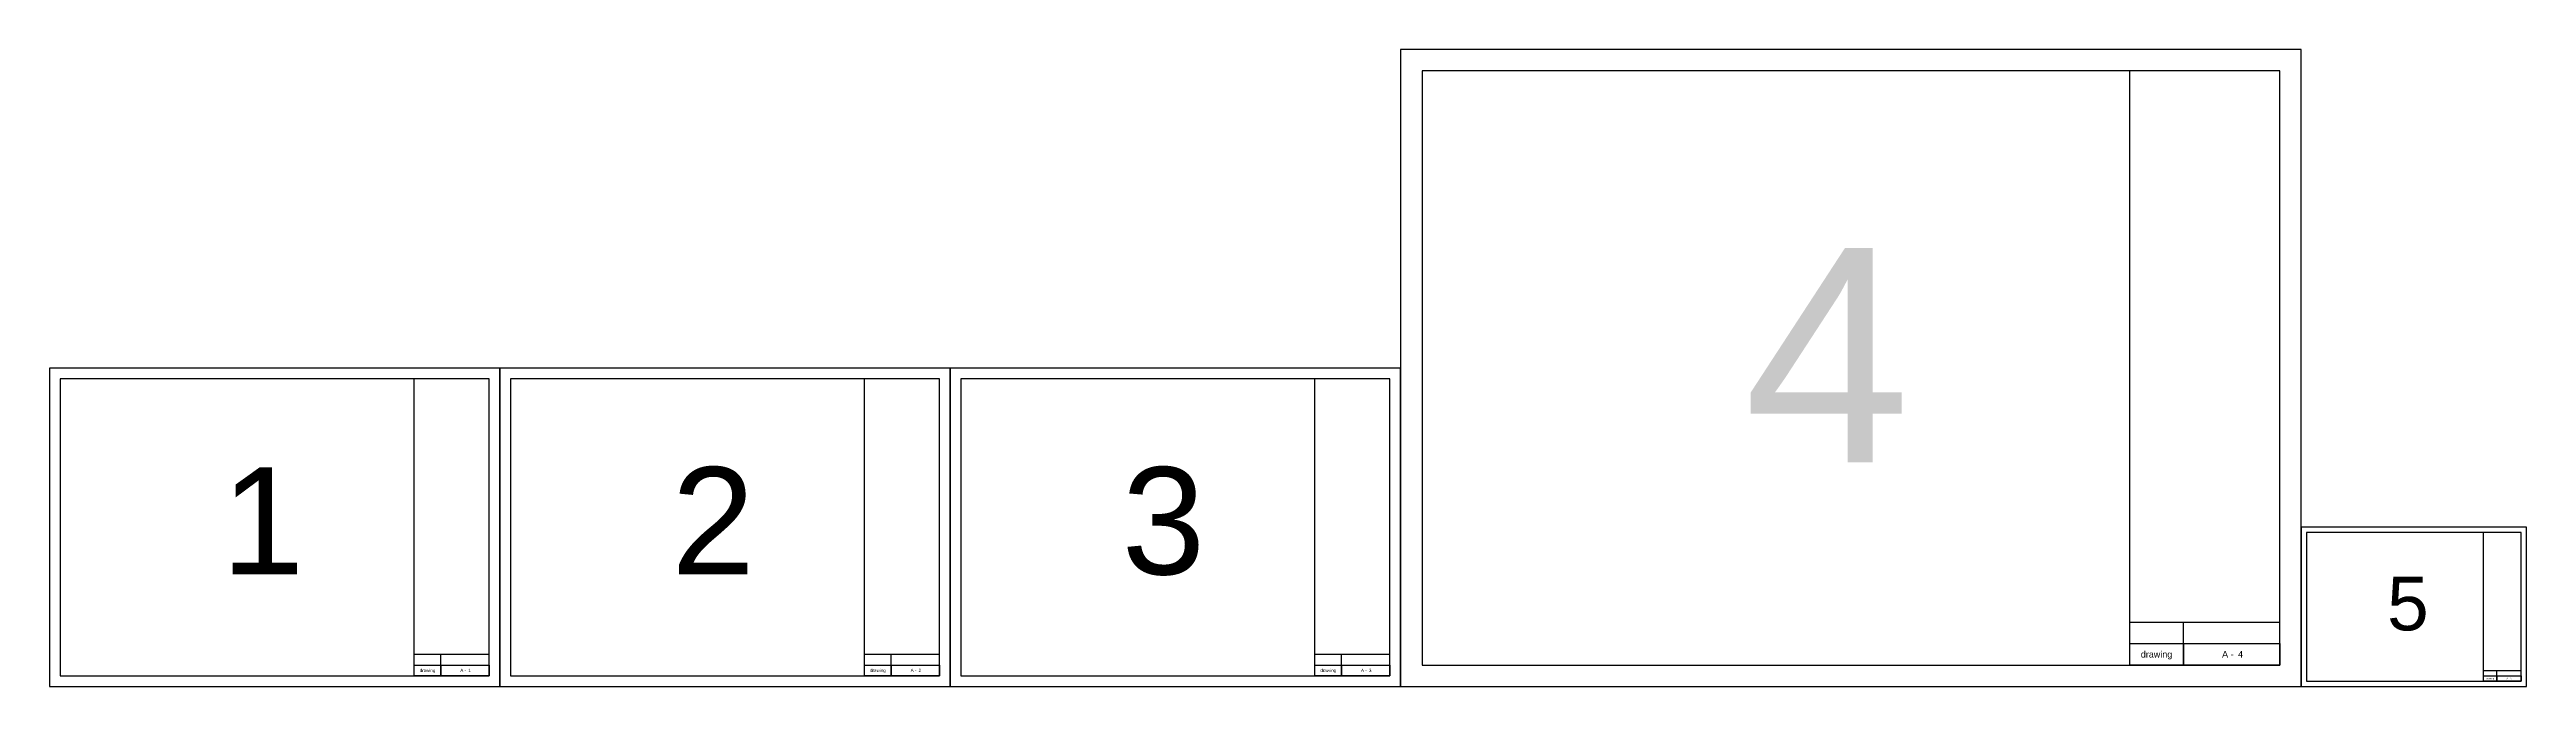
# Model space of a CAD drawing. Header units: millimetres. Extents: x 0 to 2310, y 0 to 594.
import ezdxf
from ezdxf.enums import TextEntityAlignment as Align

# ---------------------------------------------------------------- set-up
doc = ezdxf.new("R2010")
doc.units = ezdxf.units.MM
doc.styles.get("Standard").update_dxf_attribs({"font": 'arial.ttf'})

# ---------------------------------------------------------------- blocks, each defined once
blk = doc.blocks.new('form')
for p, q in [((340, 10), (340, 287)), ((340, 30), (410, 30)), ((365, 10), (365, 30)), ((340, 20), (410, 20)), ((340, 10), (410, 10))]:
    blk.add_line(p, q)
for points in [[(0, 0), (420, 0), (420, 297), (0, 297)], [(10, 10), (410, 10), (410, 287), (10, 287)], [(340, 20), (365, 20), (365, 10), (340, 10)], [(365, 20), (410, 20), (410, 10), (365, 10)]]:
    blk.add_lwpolyline(points, close=True)
for s, p in [('drawing', (352.5, 15)), ('A -   ', (387.5, 15))]:
    blk.add_text(s, height=3).set_placement(p, align=Align.MIDDLE_CENTER)

msp = doc.modelspace()

# ---------------------------------------------------------------- block references
for p, xscale, yscale, zscale in [((1260, 0), 2, 2, 2), ((2100, 0), 0.5, 0.5, 0.5)]:
    msp.add_blockref('form', p, dxfattribs=dict(xscale=xscale, yscale=yscale, zscale=zscale))
for p in [(0, 0), (420, 0), (840, 0)]:
    msp.add_blockref('form', p)

# ---------------------------------------------------------------- texts
for s, height, p in [('4', 200, (1580.1, 209)), ('1', 100, (160, 104.5)), ('2', 100, (580, 104.5)), ('3', 100, (1000, 104.5)), ('5', 50, (2180, 52.3))]:
    msp.add_text(s, height=height).set_placement(p)
for s, height, p in [('4', 6, (2041, 30)), ('1', 3, (390.5, 15)), ('2', 3, (810.5, 15)), ('3', 3, (1230.5, 15)), ('5', 1.5, (2295.2, 7.5))]:
    msp.add_text(s, height=height).set_placement(p, align=Align.MIDDLE_LEFT)

doc.saveas('drawing.dxf')
